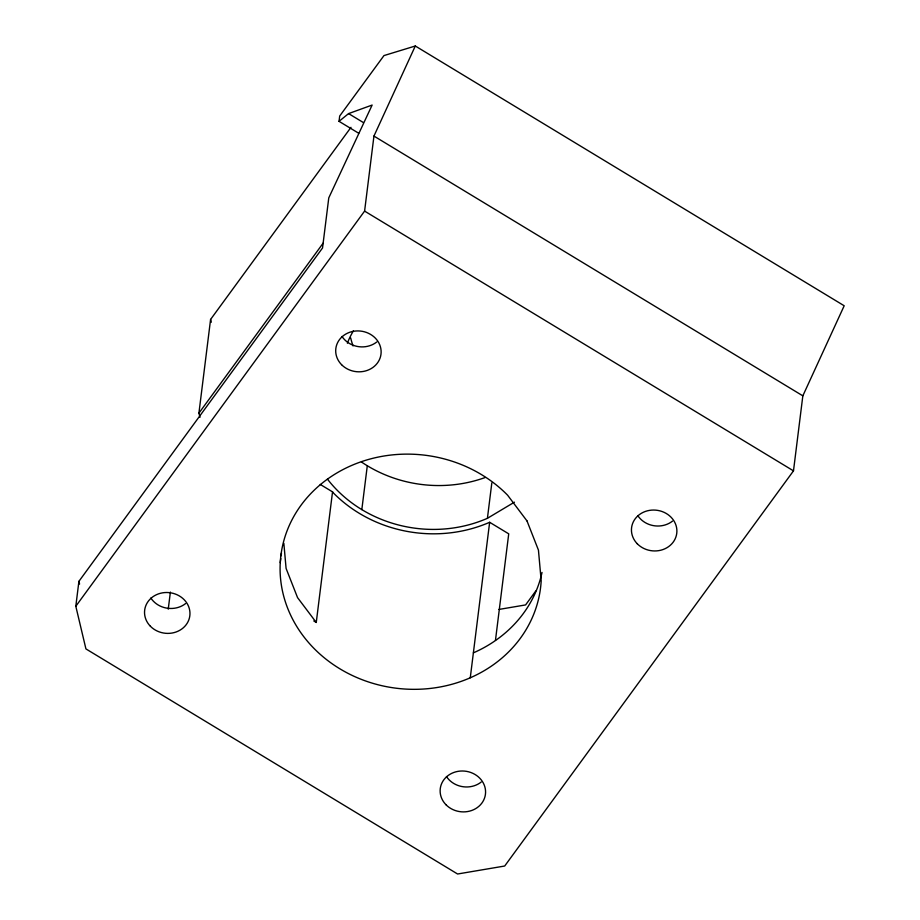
<?xml version="1.0" encoding="UTF-8"?>
<svg xmlns="http://www.w3.org/2000/svg" width="920" height="920" viewBox="0 0 920 920"><rect width="100%" height="100%" fill="white"/><g stroke="black" fill="none" stroke-linecap="round" stroke-linejoin="round"><path stroke-width="1.38" d="M339.043 121.337L339.698 116.023L383.973 55.579L415.299 46L844.192 305.762L802.838 395.841L793.488 470.856L504.7 866.019L457.585 874L85.928 648.91L75.808 606.257L78.913 581.337L322.541 247.974L328.773 197.88L372.128 105.064L348.588 113.597L339.043 121.337L358.697 133.25M168.245 609.167L170.384 592.077M199.996 417.323L198.915 413.149L210.588 319.435L350.98 127.34M280.243 562.695L280.761 558.543M281.106 555.772L281.451 553.012M75.808 606.257L364.596 211.094L373.945 136.079L415.299 46M313.8 620.966L316.261 622.46L332.534 491.866L320.24 484.426M361.824 509.611L367.298 465.75M327.474 479.159A125.925 112.987 7.1 0 0 487.416 518.305L491.82 482.931M470.269 677.798L489.647 522.284A130.835 117.392 7.1 0 1 333.19 492.74L332.534 491.866M495.466 640.297L508.725 533.841L489.647 522.284M198.915 413.149L323.207 243.064M535.762 591.008L525.596 604.923L498.95 609.431M487.416 518.305L514.418 502.171M348.588 113.597L363.331 122.532M373.945 136.079L802.838 395.841M364.596 211.094L793.488 470.856M316.261 622.46L297.551 597.62L286.097 568.433L283.843 543.352M210.588 319.435L211.301 322.218M78.913 581.337L79.568 584.085M353.038 345.92A93.288 83.709 7.1 0 1 350.681 337.928M347.369 343.217A93.288 83.709 7.1 0 1 353.452 330.763M485.139 477.526A125.925 112.987 7.1 0 1 361.422 461.978M185.598 603.566A22.758 20.412 7.1 0 1 150.857 598.046M376.763 341.987A22.758 20.412 7.1 0 1 342.022 336.478M542.029 572.435A130.835 117.392 7.1 0 1 473.374 652.866M672.52 521.111A22.758 20.412 7.1 0 1 637.779 515.602M481.206 782.057A22.758 20.412 7.1 0 1 446.464 776.549M526.987 520.915L507.61 495.201A130.835 117.392 7.1 0 0 301.001 505.275A130.835 117.392 7.1 0 0 370.61 682.651A130.835 117.392 7.1 0 0 541.19 580.761L538.441 550.102L526.987 520.915M150.408 626.267A22.758 20.412 7.1 0 0 188.876 619.746A22.758 20.412 7.1 0 0 162.483 592.848A22.758 20.412 7.1 0 0 150.408 626.267M341.573 364.688A22.758 20.412 7.1 0 0 380.041 358.167A22.758 20.412 7.1 0 0 353.648 331.269A22.758 20.412 7.1 0 0 341.573 364.688M637.318 543.812A22.758 20.412 7.1 0 0 675.797 537.303A22.758 20.412 7.1 0 0 649.405 510.393A22.758 20.412 7.1 0 0 637.318 543.812M446.004 804.758A22.758 20.412 7.1 0 0 484.483 798.238A22.758 20.412 7.1 0 0 458.091 771.339A22.758 20.412 7.1 0 0 446.004 804.758"/></g></svg>
